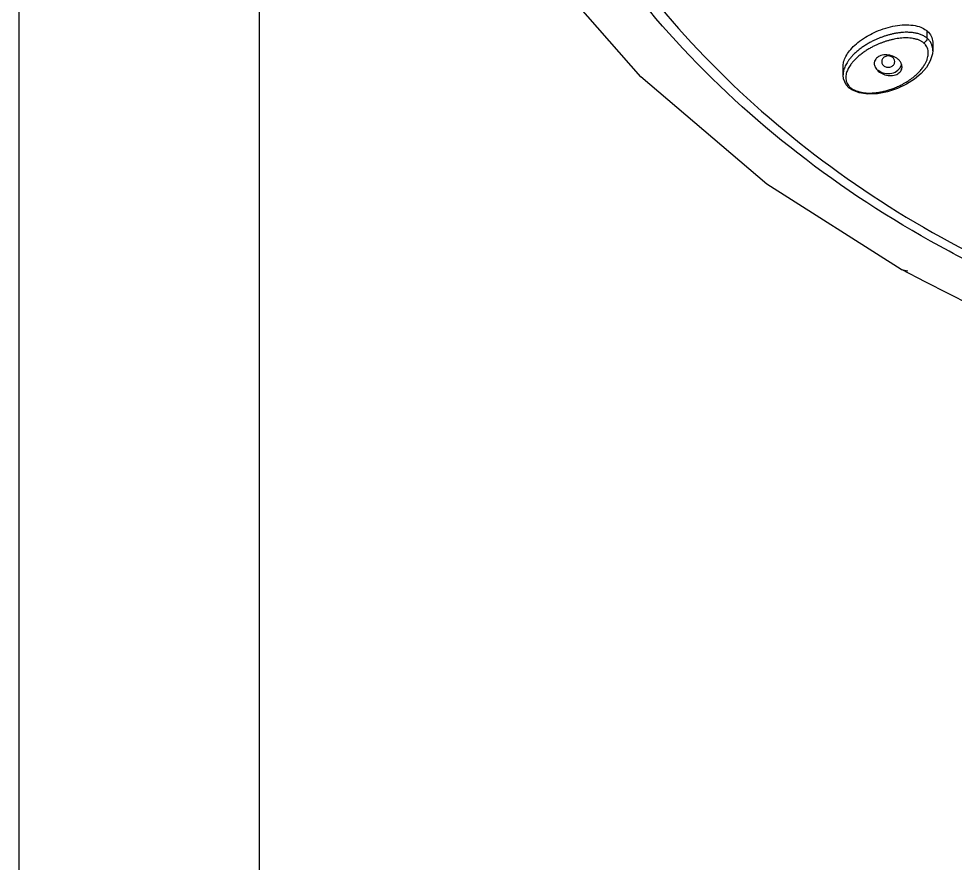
# Model space of a CAD drawing. Extents: x -1802 to -1505, y -7177 to -6757.
# Drawn here: x -1802.3 to -1751.8, y -6995.7 to -6950.1 of the extents above; entities that cross this region are included whole.
import ezdxf

# ---------------------------------------------------------------- set-up
doc = ezdxf.new("R2010")
doc.units = 0
doc.header["$LTSCALE"] = 5
doc.header["$MEASUREMENT"] = 0
doc.layers.get('0').update_dxf_attribs({"color": 2, "linetype": 'CONTINUOUS'})
doc.layers.add('DWG', color=7, linetype='CONTINUOUS')
doc.layers.add('TXT', color=4, linetype='CONTINUOUS')

# ---------------------------------------------------------------- blocks, each defined once
blk = doc.blocks.new('BORDER')
blk.add_line((1, 1), (0, 1))

msp = doc.modelspace()

# ---------------------------------------------------------------- linework, layer by layer
at = {"layer": 'DWG'}
for p, q in [((-1753.301, -6951.132), (-1753.301, -6950.74)), ((-1753.001, -6951.398), (-1753.001, -6951.8)), ((-1753.001, -6951.8), (-1753.001, -6951.788)), ((-1757.841, -6953.097), (-1757.841, -6952.63)), ((-1757.815, -6953.326), (-1757.841, -6953.114)), ((-1757.67, -6953.65), (-1757.815, -6953.326)), ((-1757.533, -6953.801), (-1757.67, -6953.65)), ((-1757.533, -6953.801), (-1757.533, -6953.801)), ((-1754.702, -6963.606), (-1754.693, -6963.61)), ((-1753.37, -6964.305), (-1754.693, -6963.61)), ((-1754.693, -6963.61), (-1754.352, -6963.69))]:
    msp.add_line(p, q, dxfattribs=at)
for points in [[(-1754.702, -6963.606), (-1761.959, -6959.011), (-1768.765, -6953.218), (-1774.477, -6946.674), (-1778.987, -6939.542), (-1782.23, -6931.979), (-1784.16, -6924.135), (-1784.746, -6916.728)], [(-1753.001, -6951.787), (-1753.015, -6951.979), (-1753.134, -6952.355), (-1753.347, -6952.704), (-1753.633, -6953.031), (-1753.99, -6953.335), (-1754.413, -6953.608), (-1754.901, -6953.842), (-1755.44, -6954.021), (-1755.993, -6954.124), (-1756.509, -6954.143), (-1756.97, -6954.071)], [(-1756.97, -6954.071), (-1757.366, -6953.917), (-1757.533, -6953.801)], [(-1743.982, -6970.369), (-1745.032, -6969.381), (-1746.565, -6968.187), (-1748.596, -6966.86), (-1750.97, -6965.528), (-1753.37, -6964.305)]]:
    msp.add_lwpolyline(points, dxfattribs=at)
for points, start_tangent, end_tangent in [([(-1752.117, -6962.63), (-1759.841, -6957.684), (-1766.486, -6951.684), (-1771.866, -6944.804), (-1775.819, -6937.239), (-1778.241, -6929.207), (-1779.055, -6920.938)], (-0.882354, 0.470586), (0, 1)), ([(-1778.246, -6921.242), (-1778.171, -6923.758), (-1776.957, -6931.55), (-1774.296, -6939.067), (-1770.259, -6946.111), (-1764.95, -6952.498), (-1758.508, -6958.061), (-1751.109, -6962.647), (-1742.947, -6966.136), (-1734.238, -6968.437), (-1725.208, -6969.491)], (-0.000085, -1), (0.998958, -0.04564)), ([(-1756.468, -6950.973), (-1756.055, -6950.768), (-1755.54, -6950.579), (-1755.028, -6950.455)], (0.871433, 0.490514), (0.98464, 0.174598)), ([(-1755.028, -6950.455), (-1754.53, -6950.402), (-1754.063, -6950.429)], (0.98464, 0.174598), (0.989453, -0.144852)), ([(-1754.063, -6950.429), (-1753.64, -6950.538), (-1753.36, -6950.693)], (0.989453, -0.144852), (0.802782, -0.596272)), ([(-1757.55, -6951.883), (-1757.291, -6951.582), (-1756.95, -6951.288), (-1756.534, -6951.011)], (0.587243, 0.809411), (0.862986, 0.505227)), ([(-1756.534, -6951.011), (-1756.468, -6950.973)], (0.862986, 0.505227), (0.871433, 0.490514)), ([(-1755.126, -6950.889), (-1755.297, -6950.929), (-1755.463, -6950.975), (-1755.624, -6951.025), (-1755.78, -6951.08), (-1755.936, -6951.141), (-1756.096, -6951.211)], (-0.977589, -0.210521), (-0.908994, -0.416809)), ([(-1754.196, -6950.816), (-1754.39, -6950.807), (-1754.581, -6950.812), (-1754.768, -6950.829), (-1754.95, -6950.855), (-1755.126, -6950.889)], (-0.996853, 0.079267), (-0.977589, -0.210521)), ([(-1754, -6950.839), (-1754.196, -6950.816)], (-0.987359, 0.158497), (-0.996853, 0.079267)), ([(-1753.62, -6950.942), (-1753.806, -6950.88), (-1754, -6950.839)], (-0.926111, 0.377251), (-0.987359, 0.158497)), ([(-1753.449, -6951.026), (-1753.62, -6950.942)], (-0.858865, 0.512202), (-0.926111, 0.377251)), ([(-1753.301, -6951.132), (-1753.449, -6951.026)], (-0.757157, 0.653232), (-0.858865, 0.512202)), ([(-1753.36, -6950.693), (-1753.301, -6950.74)], (0.802782, -0.596272), (0.757143, -0.653249)), ([(-1753.301, -6950.74), (-1753.085, -6951.016)], (0.757143, -0.653249), (0.43778, -0.899082)), ([(-1753.085, -6951.016), (-1753.003, -6951.339)], (0.43778, -0.899082), (0.060514, -0.998167)), ([(-1756.096, -6951.211), (-1756.265, -6951.293), (-1756.447, -6951.391), (-1756.637, -6951.505), (-1756.828, -6951.633), (-1757.012, -6951.773), (-1757.181, -6951.919)], (-0.908994, -0.416809), (-0.736182, -0.676783)), ([(-1756.021, -6951.481), (-1756.184, -6951.559), (-1756.36, -6951.652), (-1756.543, -6951.761)], (-0.911986, -0.410221), (-0.847523, -0.530759)), ([(-1755.092, -6951.18), (-1755.255, -6951.217), (-1755.413, -6951.26), (-1755.568, -6951.307), (-1755.718, -6951.358), (-1755.867, -6951.416), (-1756.021, -6951.481)], (-0.979382, -0.202016), (-0.911986, -0.410221)), ([(-1754.06, -6951.144), (-1754.233, -6951.121), (-1754.409, -6951.111), (-1754.583, -6951.114), (-1754.755, -6951.127), (-1754.925, -6951.15), (-1755.092, -6951.18)], (-0.985319, 0.170724), (-0.979382, -0.202016)), ([(-1753.738, -6951.234), (-1753.892, -6951.181), (-1754.06, -6951.144)], (-0.921949, 0.387311), (-0.985319, 0.170724)), ([(-1753.485, -6951.387), (-1753.601, -6951.304), (-1753.738, -6951.234)], (-0.757131, 0.653263), (-0.921949, 0.387311)), ([(-1753.328, -6951.214), (-1753.398, -6951.312), (-1753.485, -6951.387)], (-0.486162, -0.873869), (-0.843298, -0.537447)), ([(-1753.435, -6951.435), (-1753.485, -6951.387)], (-0.691786, 0.722103), (-0.757031, 0.653379)), ([(-1753.389, -6951.488), (-1753.435, -6951.435)], (-0.618491, 0.785792), (-0.691786, 0.722103)), ([(-1753.317, -6951.601), (-1753.389, -6951.488)], (-0.447618, 0.894225), (-0.618491, 0.785792)), ([(-1753.301, -6951.132), (-1753.328, -6951.214)], (-0.000036, -1), (-0.486162, -0.873869)), ([(-1753.262, -6952.117), (-1753.245, -6951.986), (-1753.247, -6951.854), (-1753.27, -6951.724), (-1753.317, -6951.601)], (0.189167, 0.981945), (-0.447618, 0.894225)), ([(-1753.229, -6951.201), (-1753.301, -6951.132)], (-0.68164, 0.731688), (-0.757113, 0.653284)), ([(-1753.179, -6951.261), (-1753.229, -6951.201)], (-0.614637, 0.78881), (-0.68164, 0.731688)), ([(-1753.032, -6951.556), (-1753.089, -6951.404), (-1753.179, -6951.261)], (-0.256229, 0.966616), (-0.614637, 0.78881)), ([(-1753.001, -6951.788), (-1753.005, -6951.709), (-1753.032, -6951.556)], (-0.011055, 0.999939), (-0.256229, 0.966616)), ([(-1753.003, -6951.339), (-1753.002, -6951.366)], (0.060514, -0.998167), (0.033046, -0.999454)), ([(-1753.002, -6951.366), (-1753.001, -6951.398)], (0.033046, -0.999454), (0.000289, -1)), ([(-1757.181, -6951.919), (-1757.329, -6952.064), (-1757.451, -6952.202), (-1757.549, -6952.331), (-1757.629, -6952.452), (-1757.695, -6952.569), (-1757.751, -6952.686), (-1757.795, -6952.806), (-1757.827, -6952.933), (-1757.841, -6953.066), (-1757.841, -6953.097)], (-0.736182, -0.676783), (-0.000372, -1)), ([(-1757.73, -6952.184), (-1757.55, -6951.883)], (0.428829, 0.903386), (0.587243, 0.809411)), ([(-1756.905, -6952.016), (-1757.069, -6952.155)], (-0.782476, -0.622681), (-0.741225, -0.671256)), ([(-1756.543, -6951.761), (-1756.727, -6951.883), (-1756.905, -6952.016)], (-0.847523, -0.530759), (-0.782476, -0.622681)), ([(-1755.801, -6952.064), (-1756.044, -6952.209), (-1756.079, -6952.251)], (-0.952022, -0.306029), (-0.593815, -0.804602)), ([(-1755.155, -6952.098), (-1755.485, -6952.026), (-1755.801, -6952.064)], (-0.931043, 0.36491), (-0.952022, -0.306029)), ([(-1755.154, -6952.171), (-1755.312, -6952.093), (-1755.495, -6952.093), (-1755.655, -6952.173)], (-0.757141, 0.653252), (-0.755913, -0.654672)), ([(-1754.879, -6952.261), (-1755.155, -6952.098)], (-0.757141, 0.653252), (-0.931043, 0.36491)), ([(-1757.841, -6952.63), (-1757.828, -6952.475), (-1757.73, -6952.184)], (0.000856, 1), (0.428829, 0.903386)), ([(-1757.069, -6952.155), (-1757.21, -6952.292), (-1757.327, -6952.422), (-1757.421, -6952.542), (-1757.497, -6952.656), (-1757.56, -6952.765), (-1757.612, -6952.873)], (-0.741225, -0.671256), (-0.39997, -0.916528)), ([(-1756.846, -6954.046), (-1756.679, -6954.073), (-1756.515, -6954.085), (-1756.351, -6954.086), (-1756.182, -6954.077), (-1756.002, -6954.057), (-1755.805, -6954.026), (-1755.593, -6953.98), (-1755.37, -6953.919), (-1755.139, -6953.84), (-1754.897, -6953.741), (-1754.642, -6953.617), (-1754.379, -6953.465), (-1754.124, -6953.289), (-1753.895, -6953.098), (-1753.704, -6952.906), (-1753.555, -6952.725), (-1753.439, -6952.555)], (0.981264, -0.192669), (0.518994, 0.854778)), ([(-1756.156, -6952.43), (-1756.16, -6952.489)], (-0.151974, -0.988384), (0.00505, -0.999987)), ([(-1756.16, -6952.489), (-1756.117, -6952.677), (-1756.112, -6952.688)], (0.00505, -0.999987), (0.430544, -0.90257)), ([(-1756.139, -6952.364), (-1756.156, -6952.43)], (-0.327783, -0.944753), (-0.151974, -0.988384)), ([(-1756.079, -6952.251), (-1756.139, -6952.364)], (-0.593815, -0.804602), (-0.327783, -0.944753)), ([(-1755.94, -6952.85), (-1755.604, -6953.017), (-1755.216, -6953.017), (-1754.879, -6952.85), (-1754.685, -6952.56)], (0.757141, -0.653252), (0.294208, 0.955741)), ([(-1755.655, -6952.173), (-1755.748, -6952.311), (-1755.759, -6952.416)], (-0.755913, -0.654672), (0.090852, -0.995864)), ([(-1755.759, -6952.416), (-1755.748, -6952.469), (-1755.657, -6952.606)], (0.090852, -0.995864), (0.757141, -0.653252)), ([(-1755.657, -6952.606), (-1755.499, -6952.684)], (0.757141, -0.653252), (0.974165, -0.225838)), ([(-1755.499, -6952.684), (-1755.316, -6952.684), (-1755.156, -6952.604), (-1755.071, -6952.488)], (0.974165, -0.225838), (0.377939, 0.92583)), ([(-1755.063, -6952.308), (-1755.154, -6952.171)], (-0.293107, 0.95608), (-0.757141, 0.653252)), ([(-1755.071, -6952.488), (-1755.063, -6952.466), (-1755.063, -6952.308)], (0.377939, 0.92583), (-0.293107, 0.95608)), ([(-1754.834, -6952.303), (-1754.879, -6952.261)], (-0.705635, 0.708576), (-0.757141, 0.653252)), ([(-1754.726, -6952.444), (-1754.834, -6952.303)], (-0.492033, 0.870577), (-0.705635, 0.708576)), ([(-1754.66, -6952.679), (-1754.703, -6952.49), (-1754.726, -6952.444)], (-0.004255, 0.999991), (-0.492033, 0.870577)), ([(-1753.439, -6952.555), (-1753.354, -6952.396), (-1753.296, -6952.251), (-1753.262, -6952.117)], (0.518994, 0.854778), (0.189167, 0.981945)), ([(-1757.682, -6953.093), (-1757.695, -6953.209), (-1757.69, -6953.328)], (-0.181119, -0.983461), (0.113062, -0.993588)), ([(-1757.612, -6952.873), (-1757.654, -6952.982), (-1757.682, -6953.093)], (-0.39997, -0.916528), (-0.181119, -0.983461)), ([(-1756.112, -6952.688), (-1755.94, -6952.905)], (0.430544, -0.90257), (0.757141, -0.653252)), ([(-1755.94, -6952.905), (-1755.664, -6953.07), (-1755.333, -6953.142), (-1755.014, -6953.103), (-1754.772, -6952.956), (-1754.664, -6952.735), (-1754.66, -6952.679)], (0.757141, -0.653252), (-0.004255, 0.999991)), ([(-1757.69, -6953.328), (-1757.667, -6953.448), (-1757.623, -6953.568), (-1757.554, -6953.684)], (0.113062, -0.993588), (0.594532, -0.804072)), ([(-1757.554, -6953.684), (-1757.489, -6953.76)], (0.594532, -0.804072), (0.709981, -0.70422)), ([(-1757.53, -6953.798), (-1757.502, -6953.807), (-1757.491, -6953.785)], (0.707015, -0.707198), (0.141998, 0.989867)), ([(-1757.489, -6953.76), (-1757.456, -6953.789)], (0.709981, -0.70422), (0.756867, -0.653569)), ([(-1757.456, -6953.789), (-1757.327, -6953.879)], (0.757212, -0.653169), (0.869947, -0.493145)), ([(-1757.327, -6953.879), (-1757.175, -6953.951), (-1757.013, -6954.006), (-1756.846, -6954.046)], (0.869947, -0.493145), (0.981264, -0.192669)), ([(-1737.773, -6968.082), (-1738.009, -6968.024), (-1738.245, -6967.965), (-1738.716, -6967.844), (-1739.654, -6967.591), (-1740.587, -6967.325), (-1741.514, -6967.044), (-1743.351, -6966.442), (-1745.163, -6965.785), (-1746.948, -6965.075), (-1748.703, -6964.312), (-1750.427, -6963.496), (-1752.117, -6962.63)], (-0.971357, 0.237625), (-0.882354, 0.470586))]:
    msp.add_spline(points, degree=3, dxfattribs=dict(at, start_tangent=start_tangent, end_tangent=end_tangent))
at = {"layer": 'TXT'}
msp.add_line((-1789.34, -7162.952), (-1789.34, -6767.952), dxfattribs=at)

# ---------------------------------------------------------------- block references
at = {"xscale": 420, "yscale": 297, "zscale": 420, "rotation": 90}
msp.add_blockref('BORDER', (-1505.34, -7176.952), dxfattribs=at)

doc.saveas('drawing.dxf')
